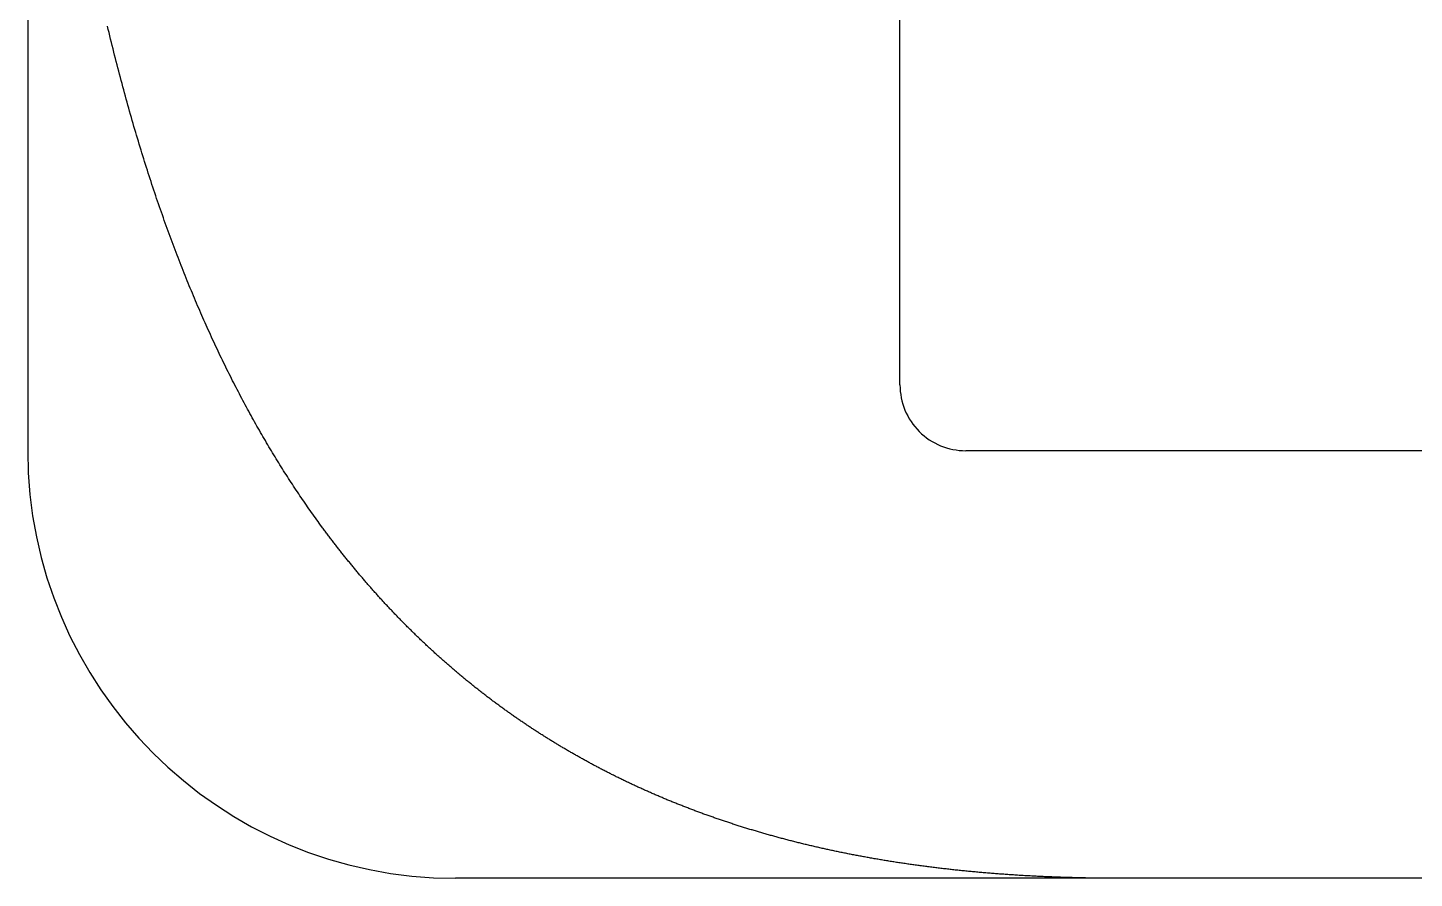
# Model space of a CAD drawing. Extents: x -14 to 315, y -179 to 16.
# Drawn here: x -14.25 to 6.81, y -92 to -79.07 of the extents above; entities that cross this region are included whole.
import ezdxf

# ---------------------------------------------------------------- set-up
doc = ezdxf.new("R2010")
doc.units = 0
doc.layers.add('BLACK', color=7, linetype='CONTINUOUS')

msp = doc.modelspace()

# ---------------------------------------------------------------- linework, layer by layer
at = {"layer": 'BLACK', "linetype": 'CONTINUOUS'}
for p, q in [((-14.25, 4), (-14.25, -85.5)), ((-1, -84.5), (-1, -67.5)), ((-13.025895, -79.094279), (-13.037709, -79.044431)), ((-13.014034, -79.143982), (-13.025895, -79.094279)), ((-13.002125, -79.193541), (-13.014034, -79.143982)), ((-12.990168, -79.242955), (-13.002125, -79.193541)), ((-12.978165, -79.292225), (-12.990168, -79.242955)), ((-12.966114, -79.341351), (-12.978165, -79.292225)), ((-12.954016, -79.390335), (-12.966114, -79.341351)), ((-12.941871, -79.439175), (-12.954016, -79.390335)), ((-12.929679, -79.487873), (-12.941871, -79.439175)), ((-12.917441, -79.536429), (-12.929679, -79.487873)), ((-12.905156, -79.584843), (-12.917441, -79.536429)), ((-12.892824, -79.633116), (-12.905156, -79.584843)), ((-12.880446, -79.681248), (-12.892824, -79.633116)), ((-12.868022, -79.729239), (-12.880446, -79.681248)), ((-12.855551, -79.77709), (-12.868022, -79.729239)), ((-12.843034, -79.824801), (-12.855551, -79.77709)), ((-12.830472, -79.872373), (-12.843034, -79.824801)), ((-12.817863, -79.919806), (-12.830472, -79.872373)), ((-12.805209, -79.9671), (-12.817863, -79.919806)), ((-12.792509, -80.014255), (-12.805209, -79.9671)), ((-12.779764, -80.061273), (-12.792509, -80.014255)), ((-12.766973, -80.108153), (-12.779764, -80.061273)), ((-12.754137, -80.154896), (-12.766973, -80.108153)), ((-12.741255, -80.201501), (-12.754137, -80.154896)), ((-12.728329, -80.247971), (-12.741255, -80.201501)), ((-12.715357, -80.294304), (-12.728329, -80.247971)), ((-12.702341, -80.340501), (-12.715357, -80.294304)), ((-12.68928, -80.386563), (-12.702341, -80.340501)), ((-12.676174, -80.43249), (-12.68928, -80.386563)), ((-12.663023, -80.478282), (-12.676174, -80.43249)), ((-12.649828, -80.52394), (-12.663023, -80.478282)), ((-12.636589, -80.569464), (-12.649828, -80.52394)), ((-12.623305, -80.614854), (-12.636589, -80.569464)), ((-12.609977, -80.660111), (-12.623305, -80.614854)), ((-12.596605, -80.705235), (-12.609977, -80.660111)), ((-12.583189, -80.750227), (-12.596605, -80.705235)), ((-12.569729, -80.795086), (-12.583189, -80.750227)), ((-12.556225, -80.839813), (-12.569729, -80.795086)), ((-12.542678, -80.884409), (-12.556225, -80.839813)), ((-12.529087, -80.928874), (-12.542678, -80.884409)), ((-12.515452, -80.973208), (-12.529087, -80.928874)), ((-12.501774, -81.017412), (-12.515452, -80.973208)), ((-12.488052, -81.061485), (-12.501774, -81.017412)), ((-12.474288, -81.105429), (-12.488052, -81.061485)), ((-12.46048, -81.149243), (-12.474288, -81.105429)), ((-12.446629, -81.192928), (-12.46048, -81.149243)), ((-12.432735, -81.236485), (-12.446629, -81.192928)), ((-12.418798, -81.279913), (-12.432735, -81.236485)), ((-12.404819, -81.323213), (-12.418798, -81.279913)), ((-12.390797, -81.366386), (-12.404819, -81.323213)), ((-12.376732, -81.409431), (-12.390797, -81.366386)), ((-12.362624, -81.452349), (-12.376732, -81.409431)), ((-12.348474, -81.495141), (-12.362624, -81.452349)), ((-12.334282, -81.537806), (-12.348474, -81.495141)), ((-12.320048, -81.580345), (-12.334282, -81.537806)), ((-12.305771, -81.622759), (-12.320048, -81.580345)), ((-12.291452, -81.665047), (-12.305771, -81.622759)), ((-12.277092, -81.70721), (-12.291452, -81.665047)), ((-12.262689, -81.749249), (-12.277092, -81.70721)), ((-12.248245, -81.791164), (-12.262689, -81.749249)), ((-12.233758, -81.832954), (-12.248245, -81.791164)), ((-12.21923, -81.874621), (-12.233758, -81.832954)), ((-12.204661, -81.916165), (-12.21923, -81.874621)), ((-12.19005, -81.957586), (-12.204661, -81.916165)), ((-12.175397, -81.998884), (-12.19005, -81.957586)), ((-12.160703, -82.04006), (-12.175397, -81.998884)), ((-12.145968, -82.081114), (-12.160703, -82.04006)), ((-12.131192, -82.122046), (-12.145968, -82.081114)), ((-12.116374, -82.162857), (-12.131192, -82.122046)), ((-12.101516, -82.203547), (-12.116374, -82.162857)), ((-12.086616, -82.244116), (-12.101516, -82.203547)), ((-12.071676, -82.284566), (-12.086616, -82.244116)), ((-12.056695, -82.324895), (-12.071676, -82.284566)), ((-12.041673, -82.365104), (-12.056695, -82.324895)), ((-12.02661, -82.405194), (-12.041673, -82.365104)), ((-12.011507, -82.445165), (-12.02661, -82.405194)), ((-11.996363, -82.485018), (-12.011507, -82.445165)), ((-11.981179, -82.524752), (-11.996363, -82.485018)), ((-11.965954, -82.564368), (-11.981179, -82.524752)), ((-11.950689, -82.603866), (-11.965954, -82.564368)), ((-11.935384, -82.643247), (-11.950689, -82.603866)), ((-11.920038, -82.682511), (-11.935384, -82.643247)), ((-11.904653, -82.721658), (-11.920038, -82.682511)), ((-11.889227, -82.760688), (-11.904653, -82.721658)), ((-11.873762, -82.799602), (-11.889227, -82.760688)), ((-11.858256, -82.838401), (-11.873762, -82.799602)), ((-11.842711, -82.877084), (-11.858256, -82.838401)), ((-11.827126, -82.915652), (-11.842711, -82.877084)), ((-11.811501, -82.954104), (-11.827126, -82.915652)), ((-11.795836, -82.992443), (-11.811501, -82.954104)), ((-11.780132, -83.030667), (-11.795836, -82.992443)), ((-11.764389, -83.068777), (-11.780132, -83.030667)), ((-11.748606, -83.106773), (-11.764389, -83.068777)), ((-11.732783, -83.144656), (-11.748606, -83.106773)), ((-11.716921, -83.182426), (-11.732783, -83.144656)), ((-11.70102, -83.220083), (-11.716921, -83.182426)), ((-11.68508, -83.257628), (-11.70102, -83.220083)), ((-11.6691, -83.295061), (-11.68508, -83.257628)), ((-11.653082, -83.332382), (-11.6691, -83.295061)), ((-11.637024, -83.369591), (-11.653082, -83.332382)), ((-11.620927, -83.406689), (-11.637024, -83.369591)), ((-11.604792, -83.443677), (-11.620927, -83.406689)), ((-11.588617, -83.480553), (-11.604792, -83.443677)), ((-11.572404, -83.517319), (-11.588617, -83.480553)), ((-11.556151, -83.553976), (-11.572404, -83.517319)), ((-11.53986, -83.590522), (-11.556151, -83.553976)), ((-11.523531, -83.626959), (-11.53986, -83.590522)), ((-11.507163, -83.663287), (-11.523531, -83.626959)), ((-11.490756, -83.699507), (-11.507163, -83.663287)), ((-11.47431, -83.735617), (-11.490756, -83.699507)), ((-11.457827, -83.77162), (-11.47431, -83.735617)), ((-11.441304, -83.807514), (-11.457827, -83.77162)), ((-11.424744, -83.843301), (-11.441304, -83.807514)), ((-11.408145, -83.87898), (-11.424744, -83.843301)), ((-11.391507, -83.914552), (-11.408145, -83.87898)), ((-11.374832, -83.950018), (-11.391507, -83.914552)), ((-11.358118, -83.985377), (-11.374832, -83.950018)), ((-11.341366, -84.02063), (-11.358118, -83.985377)), ((-11.324576, -84.055777), (-11.341366, -84.02063)), ((-11.307748, -84.090818), (-11.324576, -84.055777)), ((-11.290882, -84.125754), (-11.307748, -84.090818)), ((-11.273978, -84.160585), (-11.290882, -84.125754)), ((-11.257036, -84.195311), (-11.273978, -84.160585)), ((-11.240056, -84.229933), (-11.257036, -84.195311)), ((-11.223038, -84.26445), (-11.240056, -84.229933)), ((-11.205982, -84.298863), (-11.223038, -84.26445)), ((-11.188889, -84.333173), (-11.205982, -84.298863)), ((-11.171758, -84.36738), (-11.188889, -84.333173)), ((-11.154589, -84.401483), (-11.171758, -84.36738)), ((-11.137382, -84.435484), (-11.154589, -84.401483)), ((-11.120138, -84.469381), (-11.137382, -84.435484)), ((-11.102856, -84.503177), (-11.120138, -84.469381)), ((-11.085537, -84.536871), (-11.102856, -84.503177)), ((-11.06818, -84.570463), (-11.085537, -84.536871)), ((-11.050785, -84.603953), (-11.06818, -84.570463)), ((-11.033353, -84.637343), (-11.050785, -84.603953)), ((-11.015884, -84.670631), (-11.033353, -84.637343)), ((-10.998377, -84.703819), (-11.015884, -84.670631)), ((-10.980833, -84.736907), (-10.998377, -84.703819)), ((-10.963251, -84.769894), (-10.980833, -84.736907)), ((-10.945632, -84.802782), (-10.963251, -84.769894)), ((-10.927976, -84.83557), (-10.945632, -84.802782)), ((-10.910282, -84.868259), (-10.927976, -84.83557)), ((-10.892551, -84.900849), (-10.910282, -84.868259)), ((-10.874783, -84.93334), (-10.892551, -84.900849)), ((-10.856978, -84.965732), (-10.874783, -84.93334)), ((-10.839136, -84.998027), (-10.856978, -84.965732)), ((-10.821256, -85.030223), (-10.839136, -84.998027)), ((-10.803339, -85.062322), (-10.821256, -85.030223)), ((-10.785385, -85.094323), (-10.803339, -85.062322)), ((-10.767394, -85.126227), (-10.785385, -85.094323)), ((-10.749366, -85.158035), (-10.767394, -85.126227)), ((-10.731301, -85.189745), (-10.749366, -85.158035)), ((-10.713199, -85.22136), (-10.731301, -85.189745)), ((-10.69506, -85.252878), (-10.713199, -85.22136)), ((-10.676883, -85.2843), (-10.69506, -85.252878)), ((-10.65867, -85.315626), (-10.676883, -85.2843)), ((-10.64042, -85.346858), (-10.65867, -85.315626)), ((-10.622133, -85.377994), (-10.64042, -85.346858)), ((-10.603808, -85.409035), (-10.622133, -85.377994)), ((-10.585447, -85.439982), (-10.603808, -85.409035)), ((-10.567049, -85.470834), (-10.585447, -85.439982)), ((-10.548614, -85.501592), (-10.567049, -85.470834)), ((-10.530142, -85.532256), (-10.548614, -85.501592)), ((67.735627, -85.5), (0, -85.5)), ((-10.511634, -85.562827), (-10.530142, -85.532256)), ((-10.493088, -85.593304), (-10.511634, -85.562827)), ((-10.474505, -85.623689), (-10.493088, -85.593304)), ((-10.455886, -85.65398), (-10.474505, -85.623689)), ((-10.43723, -85.684179), (-10.455886, -85.65398)), ((-10.418537, -85.714285), (-10.43723, -85.684179)), ((-10.399807, -85.744299), (-10.418537, -85.714285)), ((-10.38104, -85.774222), (-10.399807, -85.744299)), ((-10.362236, -85.804053), (-10.38104, -85.774222)), ((-10.343395, -85.833792), (-10.362236, -85.804053)), ((-10.324518, -85.86344), (-10.343395, -85.833792)), ((-10.305604, -85.892997), (-10.324518, -85.86344)), ((-10.286653, -85.922464), (-10.305604, -85.892997)), ((-10.267665, -85.95184), (-10.286653, -85.922464)), ((-10.24864, -85.981126), (-10.267665, -85.95184)), ((-10.229578, -86.010322), (-10.24864, -85.981126)), ((-10.21048, -86.039428), (-10.229578, -86.010322)), ((-10.191344, -86.068444), (-10.21048, -86.039428)), ((-10.172172, -86.097372), (-10.191344, -86.068444)), ((-10.152963, -86.12621), (-10.172172, -86.097372)), ((-10.133717, -86.15496), (-10.152963, -86.12621)), ((-10.114434, -86.18362), (-10.133717, -86.15496)), ((-10.095114, -86.212193), (-10.114434, -86.18362)), ((-10.075758, -86.240678), (-10.095114, -86.212193)), ((-10.056364, -86.269074), (-10.075758, -86.240678)), ((-10.036934, -86.297383), (-10.056364, -86.269074)), ((-10.017467, -86.325604), (-10.036934, -86.297383)), ((-9.997962, -86.353739), (-10.017467, -86.325604)), ((-9.978421, -86.381786), (-9.997962, -86.353739)), ((-9.958843, -86.409746), (-9.978421, -86.381786)), ((-9.939228, -86.43762), (-9.958843, -86.409746)), ((-9.919575, -86.465408), (-9.939228, -86.43762)), ((-9.899886, -86.49311), (-9.919575, -86.465408)), ((-9.88016, -86.520725), (-9.899886, -86.49311)), ((-9.860397, -86.548255), (-9.88016, -86.520725)), ((-9.840597, -86.5757), (-9.860397, -86.548255)), ((-9.820759, -86.603059), (-9.840597, -86.5757)), ((-9.800885, -86.630333), (-9.820759, -86.603059)), ((-9.780973, -86.657523), (-9.800885, -86.630333)), ((-9.771004, -86.671085), (-9.780973, -86.657523)), ((-9.761024, -86.684628), (-9.771004, -86.671085)), ((-9.751037, -86.698148), (-9.761024, -86.684628)), ((-9.741039, -86.711648), (-9.751037, -86.698148)), ((-9.731032, -86.725127), (-9.741039, -86.711648)), ((-9.721016, -86.738585), (-9.731032, -86.725127)), ((-9.71099, -86.752021), (-9.721016, -86.738585)), ((-9.700955, -86.765437), (-9.71099, -86.752021)), ((-9.690912, -86.778832), (-9.700955, -86.765437)), ((-9.680858, -86.792206), (-9.690912, -86.778832)), ((-9.670795, -86.805559), (-9.680858, -86.792206)), ((-9.660723, -86.818891), (-9.670795, -86.805559)), ((-9.650642, -86.832202), (-9.660723, -86.818891)), ((-9.640551, -86.845493), (-9.650642, -86.832202)), ((-9.630451, -86.858763), (-9.640551, -86.845493)), ((-9.620342, -86.872012), (-9.630451, -86.858763)), ((-9.610223, -86.88524), (-9.620342, -86.872012)), ((-9.600095, -86.898448), (-9.610223, -86.88524)), ((-9.589958, -86.911635), (-9.600095, -86.898448)), ((-9.579811, -86.924801), (-9.589958, -86.911635)), ((-9.569655, -86.937947), (-9.579811, -86.924801)), ((-9.559489, -86.951072), (-9.569655, -86.937947)), ((-9.549315, -86.964176), (-9.559489, -86.951072)), ((-9.539131, -86.977261), (-9.549315, -86.964176)), ((-9.528937, -86.990324), (-9.539131, -86.977261)), ((-9.518734, -87.003367), (-9.528937, -86.990324)), ((-9.508522, -87.016389), (-9.518734, -87.003367)), ((-9.498301, -87.029392), (-9.508522, -87.016389)), ((-9.48807, -87.042373), (-9.498301, -87.029392)), ((-9.477829, -87.055335), (-9.48807, -87.042373)), ((-9.46758, -87.068275), (-9.477829, -87.055335)), ((-9.45732, -87.081196), (-9.46758, -87.068275)), ((-9.447052, -87.094096), (-9.45732, -87.081196)), ((-9.436774, -87.106976), (-9.447052, -87.094096)), ((-9.426487, -87.119836), (-9.436774, -87.106976)), ((-9.41619, -87.132676), (-9.426487, -87.119836)), ((-9.405884, -87.145495), (-9.41619, -87.132676)), ((-9.395568, -87.158294), (-9.405884, -87.145495)), ((-9.385243, -87.171073), (-9.395568, -87.158294)), ((-9.374909, -87.183832), (-9.385243, -87.171073)), ((-9.364565, -87.19657), (-9.374909, -87.183832)), ((-9.354211, -87.209289), (-9.364565, -87.19657)), ((-9.343849, -87.221987), (-9.354211, -87.209289)), ((-9.333476, -87.234666), (-9.343849, -87.221987)), ((-9.323095, -87.247324), (-9.333476, -87.234666)), ((-9.312704, -87.259962), (-9.323095, -87.247324)), ((-9.302303, -87.272581), (-9.312704, -87.259962)), ((-9.291893, -87.285179), (-9.302303, -87.272581)), ((-9.281474, -87.297758), (-9.291893, -87.285179)), ((-9.271044, -87.310317), (-9.281474, -87.297758)), ((-9.260606, -87.322855), (-9.271044, -87.310317)), ((-9.250158, -87.335374), (-9.260606, -87.322855)), ((-9.239701, -87.347873), (-9.250158, -87.335374)), ((-9.229234, -87.360353), (-9.239701, -87.347873)), ((-9.218757, -87.372812), (-9.229234, -87.360353)), ((-9.208271, -87.385252), (-9.218757, -87.372812)), ((-9.197776, -87.397672), (-9.208271, -87.385252)), ((-9.187271, -87.410073), (-9.197776, -87.397672)), ((-9.176756, -87.422453), (-9.187271, -87.410073)), ((-9.166232, -87.434814), (-9.176756, -87.422453)), ((-9.155698, -87.447155), (-9.166232, -87.434814)), ((-9.145155, -87.459477), (-9.155698, -87.447155)), ((-9.134603, -87.471779), (-9.145155, -87.459477)), ((-9.12404, -87.484062), (-9.134603, -87.471779)), ((-9.113468, -87.496325), (-9.12404, -87.484062)), ((-9.102887, -87.508569), (-9.113468, -87.496325)), ((-9.092296, -87.520793), (-9.102887, -87.508569)), ((-9.081695, -87.532997), (-9.092296, -87.520793)), ((-9.071085, -87.545182), (-9.081695, -87.532997)), ((-9.060466, -87.557348), (-9.071085, -87.545182)), ((-9.049836, -87.569494), (-9.060466, -87.557348)), ((-9.039197, -87.581621), (-9.049836, -87.569494)), ((-9.028549, -87.593729), (-9.039197, -87.581621)), ((-9.01789, -87.605817), (-9.028549, -87.593729)), ((-9.007223, -87.617886), (-9.01789, -87.605817)), ((-8.996545, -87.629935), (-9.007223, -87.617886)), ((-8.985858, -87.641966), (-8.996545, -87.629935)), ((-8.975161, -87.653977), (-8.985858, -87.641966)), ((-8.964455, -87.665968), (-8.975161, -87.653977)), ((-8.953739, -87.677941), (-8.964455, -87.665968)), ((-8.943013, -87.689895), (-8.953739, -87.677941)), ((-8.932278, -87.701829), (-8.943013, -87.689895)), ((-8.921533, -87.713744), (-8.932278, -87.701829)), ((-8.910778, -87.72564), (-8.921533, -87.713744)), ((-8.900014, -87.737517), (-8.910778, -87.72564)), ((-8.889239, -87.749375), (-8.900014, -87.737517)), ((-8.878455, -87.761214), (-8.889239, -87.749375)), ((-8.867662, -87.773034), (-8.878455, -87.761214)), ((-8.856859, -87.784834), (-8.867662, -87.773034)), ((-8.846046, -87.796616), (-8.856859, -87.784834)), ((-8.835223, -87.808379), (-8.846046, -87.796616)), ((-8.82439, -87.820123), (-8.835223, -87.808379)), ((-8.813548, -87.831848), (-8.82439, -87.820123)), ((-8.802696, -87.843554), (-8.813548, -87.831848)), ((-8.791834, -87.855241), (-8.802696, -87.843554)), ((-8.780963, -87.86691), (-8.791834, -87.855241)), ((-8.770081, -87.878559), (-8.780963, -87.86691)), ((-8.75919, -87.89019), (-8.770081, -87.878559)), ((-8.748289, -87.901802), (-8.75919, -87.89019)), ((-8.737378, -87.913395), (-8.748289, -87.901802)), ((-8.726458, -87.92497), (-8.737378, -87.913395)), ((-8.715527, -87.936525), (-8.726458, -87.92497)), ((-8.704587, -87.948062), (-8.715527, -87.936525)), ((-8.693637, -87.95958), (-8.704587, -87.948062)), ((-8.682677, -87.97108), (-8.693637, -87.95958)), ((-8.671707, -87.982561), (-8.682677, -87.97108)), ((-8.660728, -87.994024), (-8.671707, -87.982561)), ((-8.649738, -88.005467), (-8.660728, -87.994024)), ((-8.638739, -88.016893), (-8.649738, -88.005467)), ((-8.62773, -88.028299), (-8.638739, -88.016893)), ((-8.61671, -88.039687), (-8.62773, -88.028299)), ((-8.605681, -88.051057), (-8.61671, -88.039687)), ((-8.594642, -88.062408), (-8.605681, -88.051057)), ((-8.583594, -88.07374), (-8.594642, -88.062408)), ((-8.572534, -88.085055), (-8.583594, -88.07374)), ((-8.561466, -88.09635), (-8.572534, -88.085055)), ((-8.550387, -88.107628), (-8.561466, -88.09635)), ((-8.539298, -88.118886), (-8.550387, -88.107628)), ((-8.5282, -88.130127), (-8.539298, -88.118886)), ((-8.517091, -88.141349), (-8.5282, -88.130127)), ((-8.505972, -88.152553), (-8.517091, -88.141349)), ((-8.494844, -88.163738), (-8.505972, -88.152553)), ((-8.483705, -88.174906), (-8.494844, -88.163738)), ((-8.472557, -88.186054), (-8.483705, -88.174906)), ((-8.461398, -88.197185), (-8.472557, -88.186054)), ((-8.450229, -88.208297), (-8.461398, -88.197185)), ((-8.43905, -88.219392), (-8.450229, -88.208297)), ((-8.427862, -88.230468), (-8.43905, -88.219392)), ((-8.416663, -88.241526), (-8.427862, -88.230468)), ((-8.405454, -88.252565), (-8.416663, -88.241526)), ((-8.394235, -88.263587), (-8.405454, -88.252565)), ((-8.383006, -88.27459), (-8.394235, -88.263587)), ((-8.371766, -88.285576), (-8.383006, -88.27459)), ((-8.360517, -88.296542), (-8.371766, -88.285576)), ((-8.349258, -88.307492), (-8.360517, -88.296542)), ((-8.337988, -88.318423), (-8.349258, -88.307492)), ((-8.326709, -88.329336), (-8.337988, -88.318423)), ((-8.315419, -88.340231), (-8.326709, -88.329336)), ((-8.304119, -88.351108), (-8.315419, -88.340231)), ((-8.292809, -88.361967), (-8.304119, -88.351108)), ((-8.281488, -88.372808), (-8.292809, -88.361967)), ((-8.270158, -88.383631), (-8.281488, -88.372808)), ((-8.258817, -88.394437), (-8.270158, -88.383631)), ((-8.247466, -88.405224), (-8.258817, -88.394437)), ((-8.236105, -88.415994), (-8.247466, -88.405224)), ((-8.224734, -88.426745), (-8.236105, -88.415994)), ((-8.213352, -88.437479), (-8.224734, -88.426745)), ((-8.201961, -88.448195), (-8.213352, -88.437479)), ((-8.190558, -88.458893), (-8.201961, -88.448195)), ((-8.179146, -88.469573), (-8.190558, -88.458893)), ((-8.167723, -88.480236), (-8.179146, -88.469573)), ((-8.15629, -88.490881), (-8.167723, -88.480236)), ((-8.144847, -88.501508), (-8.15629, -88.490881)), ((-8.133394, -88.512117), (-8.144847, -88.501508)), ((-8.121929, -88.522709), (-8.133394, -88.512117)), ((-8.110455, -88.533283), (-8.121929, -88.522709)), ((-8.09897, -88.54384), (-8.110455, -88.533283)), ((-8.087476, -88.554378), (-8.09897, -88.54384)), ((-8.07597, -88.5649), (-8.087476, -88.554378)), ((-8.064455, -88.575403), (-8.07597, -88.5649)), ((-8.052928, -88.585889), (-8.064455, -88.575403)), ((-8.041392, -88.596357), (-8.052928, -88.585889)), ((-8.029845, -88.606808), (-8.041392, -88.596357)), ((-8.018288, -88.617241), (-8.029845, -88.606808)), ((-8.00672, -88.627657), (-8.018288, -88.617241)), ((-7.995142, -88.638055), (-8.00672, -88.627657)), ((-7.983553, -88.648436), (-7.995142, -88.638055)), ((-7.971954, -88.658799), (-7.983553, -88.648436)), ((-7.960344, -88.669145), (-7.971954, -88.658799)), ((-7.948725, -88.679473), (-7.960344, -88.669145)), ((-7.937093, -88.689784), (-7.948725, -88.679473)), ((-7.925453, -88.700077), (-7.937093, -88.689784)), ((-7.913801, -88.710354), (-7.925453, -88.700077)), ((-7.902139, -88.720612), (-7.913801, -88.710354)), ((-7.890466, -88.730854), (-7.902139, -88.720612)), ((-7.878783, -88.741077), (-7.890466, -88.730854)), ((-7.867088, -88.751285), (-7.878783, -88.741077)), ((-7.855384, -88.761474), (-7.867088, -88.751285)), ((-7.843669, -88.771646), (-7.855384, -88.761474)), ((-7.831944, -88.781801), (-7.843669, -88.771646)), ((-7.820207, -88.791939), (-7.831944, -88.781801)), ((-7.80846, -88.802059), (-7.820207, -88.791939)), ((-7.796702, -88.812162), (-7.80846, -88.802059)), ((-7.784934, -88.822248), (-7.796702, -88.812162)), ((-7.773155, -88.832317), (-7.784934, -88.822248)), ((-7.761366, -88.842368), (-7.773155, -88.832317)), ((-7.749565, -88.852403), (-7.761366, -88.842368)), ((-7.737754, -88.86242), (-7.749565, -88.852403)), ((-7.725932, -88.872421), (-7.737754, -88.86242)), ((-7.7141, -88.882403), (-7.725932, -88.872421)), ((-7.702256, -88.89237), (-7.7141, -88.882403)), ((-7.690402, -88.902318), (-7.702256, -88.89237)), ((-7.678537, -88.91225), (-7.690402, -88.902318)), ((-7.666662, -88.922164), (-7.678537, -88.91225)), ((-7.654774, -88.932063), (-7.666662, -88.922164)), ((-7.642878, -88.941943), (-7.654774, -88.932063)), ((-7.630969, -88.951807), (-7.642878, -88.941943)), ((-7.619051, -88.961653), (-7.630969, -88.951807)), ((-7.60712, -88.971483), (-7.619051, -88.961653)), ((-7.59518, -88.981296), (-7.60712, -88.971483)), ((-7.583228, -88.991092), (-7.59518, -88.981296)), ((-7.571266, -89.00087), (-7.583228, -88.991092)), ((-7.559292, -89.010633), (-7.571266, -89.00087)), ((-7.547308, -89.020377), (-7.559292, -89.010633)), ((-7.535312, -89.030106), (-7.547308, -89.020377)), ((-7.523307, -89.039817), (-7.535312, -89.030106)), ((-7.511289, -89.049512), (-7.523307, -89.039817)), ((-7.499261, -89.059189), (-7.511289, -89.049512)), ((-7.487221, -89.06885), (-7.499261, -89.059189)), ((-7.475172, -89.078494), (-7.487221, -89.06885)), ((-7.46311, -89.088121), (-7.475172, -89.078494)), ((-7.451038, -89.097731), (-7.46311, -89.088121)), ((-7.438954, -89.107326), (-7.451038, -89.097731)), ((-7.426861, -89.116902), (-7.438954, -89.107326)), ((-7.414754, -89.126463), (-7.426861, -89.116902)), ((-7.402639, -89.136005), (-7.414754, -89.126463)), ((-7.39051, -89.145533), (-7.402639, -89.136005)), ((-7.378372, -89.155042), (-7.39051, -89.145533)), ((-7.366221, -89.164536), (-7.378372, -89.155042)), ((-7.354061, -89.174012), (-7.366221, -89.164536)), ((-7.341888, -89.183473), (-7.354061, -89.174012)), ((-7.329705, -89.192915), (-7.341888, -89.183473)), ((-7.31751, -89.202343), (-7.329705, -89.192915)), ((-7.305305, -89.211752), (-7.31751, -89.202343)), ((-7.293087, -89.221146), (-7.305305, -89.211752)), ((-7.280859, -89.230522), (-7.293087, -89.221146)), ((-7.268619, -89.239883), (-7.280859, -89.230522)), ((-7.256369, -89.249226), (-7.268619, -89.239883)), ((-7.244106, -89.258554), (-7.256369, -89.249226)), ((-7.231833, -89.267864), (-7.244106, -89.258554)), ((-7.219548, -89.277159), (-7.231833, -89.267864)), ((-7.207252, -89.286436), (-7.219548, -89.277159)), ((-7.194944, -89.295698), (-7.207252, -89.286436)), ((-7.182626, -89.304942), (-7.194944, -89.295698)), ((-7.170295, -89.314171), (-7.182626, -89.304942)), ((-7.157954, -89.323382), (-7.170295, -89.314171)), ((-7.1456, -89.332578), (-7.157954, -89.323382)), ((-7.133237, -89.341756), (-7.1456, -89.332578)), ((-7.12086, -89.350919), (-7.133237, -89.341756)), ((-7.108474, -89.360064), (-7.12086, -89.350919)), ((-7.096074, -89.369194), (-7.108474, -89.360064)), ((-7.083664, -89.378307), (-7.096074, -89.369194)), ((-7.071242, -89.387404), (-7.083664, -89.378307)), ((-7.058809, -89.396484), (-7.071242, -89.387404)), ((-7.046363, -89.405549), (-7.058809, -89.396484)), ((-7.033908, -89.414596), (-7.046363, -89.405549)), ((-7.021439, -89.423628), (-7.033908, -89.414596)), ((-7.00896, -89.432643), (-7.021439, -89.423628)), ((-6.996468, -89.441642), (-7.00896, -89.432643)), ((-6.983966, -89.450624), (-6.996468, -89.441642)), ((-6.971451, -89.459591), (-6.983966, -89.450624)), ((-6.958926, -89.46854), (-6.971451, -89.459591)), ((-6.946387, -89.477475), (-6.958926, -89.46854)), ((-6.933839, -89.486392), (-6.946387, -89.477475)), ((-6.921276, -89.495294), (-6.933839, -89.486392)), ((-6.908705, -89.504178), (-6.921276, -89.495294)), ((-6.896119, -89.513048), (-6.908705, -89.504178)), ((-6.883524, -89.5219), (-6.896119, -89.513048)), ((-6.870914, -89.530737), (-6.883524, -89.5219)), ((-6.858296, -89.539557), (-6.870914, -89.530737)), ((-6.845663, -89.548362), (-6.858296, -89.539557)), ((-6.833021, -89.557149), (-6.845663, -89.548362)), ((-6.820364, -89.565921), (-6.833021, -89.557149)), ((-6.807698, -89.574676), (-6.820364, -89.565921)), ((-6.795018, -89.583417), (-6.807698, -89.574676)), ((-6.782328, -89.592139), (-6.795018, -89.583417)), ((-6.769624, -89.600848), (-6.782328, -89.592139)), ((-6.75691, -89.609538), (-6.769624, -89.600848)), ((-6.744182, -89.618214), (-6.75691, -89.609538)), ((-6.731445, -89.626873), (-6.744182, -89.618214)), ((-6.718693, -89.635517), (-6.731445, -89.626873)), ((-6.705932, -89.644143), (-6.718693, -89.635517)), ((-6.693155, -89.652755), (-6.705932, -89.644143)), ((-6.68037, -89.661349), (-6.693155, -89.652755)), ((-6.66757, -89.669929), (-6.68037, -89.661349)), ((-6.654761, -89.678491), (-6.66757, -89.669929)), ((-6.641936, -89.687039), (-6.654761, -89.678491)), ((-6.629103, -89.695569), (-6.641936, -89.687039)), ((-6.616254, -89.704085), (-6.629103, -89.695569)), ((-6.603396, -89.712583), (-6.616254, -89.704085)), ((-6.590524, -89.721068), (-6.603396, -89.712583)), ((-6.577641, -89.729534), (-6.590524, -89.721068)), ((-6.564744, -89.737986), (-6.577641, -89.729534)), ((-6.551838, -89.74642), (-6.564744, -89.737986)), ((-6.538916, -89.754841), (-6.551838, -89.74642)), ((-6.525985, -89.763243), (-6.538916, -89.754841)), ((-6.513039, -89.771632), (-6.525985, -89.763243)), ((-6.500083, -89.780003), (-6.513039, -89.771632)), ((-6.487113, -89.78836), (-6.500083, -89.780003)), ((-6.474132, -89.796699), (-6.487113, -89.78836)), ((-6.461137, -89.805024), (-6.474132, -89.796699)), ((-6.448132, -89.813331), (-6.461137, -89.805024)), ((-6.435112, -89.821625), (-6.448132, -89.813331)), ((-6.422082, -89.829901), (-6.435112, -89.821625)), ((-6.409037, -89.838162), (-6.422082, -89.829901)), ((-6.395983, -89.846406), (-6.409037, -89.838162)), ((-6.382913, -89.854637), (-6.395983, -89.846406)), ((-6.369834, -89.862849), (-6.382913, -89.854637)), ((-6.356739, -89.871048), (-6.369834, -89.862849)), ((-6.343635, -89.879229), (-6.356739, -89.871048)), ((-6.330515, -89.887396), (-6.343635, -89.879229)), ((-6.317385, -89.895545), (-6.330515, -89.887396)), ((-6.30424, -89.903681), (-6.317385, -89.895545)), ((-6.291086, -89.911798), (-6.30424, -89.903681)), ((-6.277915, -89.919903), (-6.291086, -89.911798)), ((-6.264736, -89.927989), (-6.277915, -89.919903)), ((-6.25154, -89.936062), (-6.264736, -89.927989)), ((-6.238335, -89.944116), (-6.25154, -89.936062)), ((-6.225114, -89.952158), (-6.238335, -89.944116)), ((-6.211884, -89.960181), (-6.225114, -89.952158)), ((-6.198637, -89.968191), (-6.211884, -89.960181)), ((-6.185382, -89.976183), (-6.198637, -89.968191)), ((-6.17211, -89.984162), (-6.185382, -89.976183)), ((-6.158828, -89.992123), (-6.17211, -89.984162)), ((-6.145531, -90.00007), (-6.158828, -89.992123)), ((-6.132224, -90.007999), (-6.145531, -90.00007)), ((-6.1189, -90.015915), (-6.132224, -90.007999)), ((-6.105568, -90.023814), (-6.1189, -90.015915)), ((-6.092219, -90.031698), (-6.105568, -90.023814)), ((-6.07886, -90.039565), (-6.092219, -90.031698)), ((-6.065485, -90.047419), (-6.07886, -90.039565)), ((-6.052101, -90.055255), (-6.065485, -90.047419)), ((-6.0387, -90.063077), (-6.052101, -90.055255)), ((-6.02529, -90.070881), (-6.0387, -90.063077)), ((-6.011863, -90.078673), (-6.02529, -90.070881)), ((-5.998427, -90.086446), (-6.011863, -90.078673)), ((-5.984974, -90.094206), (-5.998427, -90.086446)), ((-5.971512, -90.101948), (-5.984974, -90.094206)), ((-5.958032, -90.109677), (-5.971512, -90.101948)), ((-5.944544, -90.117388), (-5.958032, -90.109677)), ((-5.931038, -90.125086), (-5.944544, -90.117388)), ((-5.917523, -90.132766), (-5.931038, -90.125086)), ((-5.903992, -90.140433), (-5.917523, -90.132766)), ((-5.89045, -90.148082), (-5.903992, -90.140433)), ((-5.876892, -90.155718), (-5.89045, -90.148082)), ((-5.863325, -90.163336), (-5.876892, -90.155718)), ((-5.84974, -90.17094), (-5.863325, -90.163336)), ((-5.836146, -90.178527), (-5.84974, -90.17094)), ((-5.822534, -90.186101), (-5.836146, -90.178527)), ((-5.808913, -90.193657), (-5.822534, -90.186101)), ((-5.795275, -90.2012), (-5.808913, -90.193657)), ((-5.781628, -90.208725), (-5.795275, -90.2012)), ((-5.767963, -90.216236), (-5.781628, -90.208725)), ((-5.754289, -90.223731), (-5.767963, -90.216236)), ((-5.740597, -90.231211), (-5.754289, -90.223731)), ((-5.726896, -90.238675), (-5.740597, -90.231211)), ((-5.713177, -90.246125), (-5.726896, -90.238675)), ((-5.699449, -90.253557), (-5.713177, -90.246125)), ((-5.685703, -90.260976), (-5.699449, -90.253557)), ((-5.671948, -90.268378), (-5.685703, -90.260976)), ((-5.658175, -90.275766), (-5.671948, -90.268378)), ((-5.644392, -90.283136), (-5.658175, -90.275766)), ((-5.630592, -90.290494), (-5.644392, -90.283136)), ((-5.616782, -90.297834), (-5.630592, -90.290494)), ((-5.602955, -90.30516), (-5.616782, -90.297834)), ((-5.589118, -90.312469), (-5.602955, -90.30516)), ((-5.575263, -90.319765), (-5.589118, -90.312469)), ((-5.561399, -90.327043), (-5.575263, -90.319765)), ((-5.547516, -90.334308), (-5.561399, -90.327043)), ((-5.533624, -90.341556), (-5.547516, -90.334308)), ((-5.519714, -90.34879), (-5.533624, -90.341556)), ((-5.505795, -90.356007), (-5.519714, -90.34879)), ((-5.491857, -90.36321), (-5.505795, -90.356007)), ((-5.47791, -90.370396), (-5.491857, -90.36321)), ((-5.463944, -90.377569), (-5.47791, -90.370396)), ((-5.449969, -90.384724), (-5.463944, -90.377569)), ((-5.435975, -90.391867), (-5.449969, -90.384724)), ((-5.421973, -90.398991), (-5.435975, -90.391867)), ((-5.407951, -90.406103), (-5.421973, -90.398991)), ((-5.39392, -90.413196), (-5.407951, -90.406103)), ((-5.379871, -90.420277), (-5.39392, -90.413196)), ((-5.365812, -90.42734), (-5.379871, -90.420277)), ((-5.351734, -90.434391), (-5.365812, -90.42734)), ((-5.337647, -90.441423), (-5.351734, -90.434391)), ((-5.323541, -90.448443), (-5.337647, -90.441423)), ((-5.309426, -90.455445), (-5.323541, -90.448443)), ((-5.295291, -90.462434), (-5.309426, -90.455445)), ((-5.281147, -90.469405), (-5.295291, -90.462434)), ((-5.266985, -90.476363), (-5.281147, -90.469405)), ((-5.252812, -90.483304), (-5.266985, -90.476363)), ((-5.238621, -90.490232), (-5.252812, -90.483304)), ((-5.22442, -90.497142), (-5.238621, -90.490232)), ((-5.2102, -90.504039), (-5.22442, -90.497142)), ((-5.195971, -90.510918), (-5.2102, -90.504039)), ((-5.181722, -90.517785), (-5.195971, -90.510918)), ((-5.167464, -90.524634), (-5.181722, -90.517785)), ((-5.153186, -90.53147), (-5.167464, -90.524634)), ((-5.138899, -90.538288), (-5.153186, -90.53147)), ((-5.124593, -90.545094), (-5.138899, -90.538288)), ((-5.110277, -90.551882), (-5.124593, -90.545094)), ((-5.095941, -90.558657), (-5.110277, -90.551882)), ((-5.081596, -90.565414), (-5.095941, -90.558657)), ((-5.067231, -90.572158), (-5.081596, -90.565414)), ((-5.052857, -90.578885), (-5.067231, -90.572158)), ((-5.038463, -90.585599), (-5.052857, -90.578885)), ((-5.024059, -90.592295), (-5.038463, -90.585599)), ((-5.009636, -90.598979), (-5.024059, -90.592295)), ((-4.995203, -90.605645), (-5.009636, -90.598979)), ((-4.98075, -90.612298), (-4.995203, -90.605645)), ((-4.966288, -90.618933), (-4.98075, -90.612298)), ((-4.951806, -90.625555), (-4.966288, -90.618933)), ((-4.937314, -90.63216), (-4.951806, -90.625555)), ((-4.922802, -90.638752), (-4.937314, -90.63216)), ((-4.90828, -90.645326), (-4.922802, -90.638752)), ((-4.893738, -90.651888), (-4.90828, -90.645326)), ((-4.879187, -90.658432), (-4.893738, -90.651888)), ((-4.864615, -90.664963), (-4.879187, -90.658432)), ((-4.850034, -90.671476), (-4.864615, -90.664963)), ((-4.835433, -90.677977), (-4.850034, -90.671476)), ((-4.820821, -90.68446), (-4.835433, -90.677977)), ((-4.80619, -90.69093), (-4.820821, -90.68446)), ((-4.791548, -90.697382), (-4.80619, -90.69093)), ((-4.776886, -90.703822), (-4.791548, -90.697382)), ((-4.762215, -90.710244), (-4.776886, -90.703822)), ((-4.747523, -90.716653), (-4.762215, -90.710244)), ((-4.732821, -90.723045), (-4.747523, -90.716653)), ((-4.718098, -90.729423), (-4.732821, -90.723045)), ((-4.703366, -90.735784), (-4.718098, -90.729423)), ((-4.688613, -90.742133), (-4.703366, -90.735784)), ((-4.67385, -90.748463), (-4.688613, -90.742133)), ((-4.659066, -90.754781), (-4.67385, -90.748463)), ((-4.644273, -90.761082), (-4.659066, -90.754781)), ((-4.629458, -90.767369), (-4.644273, -90.761082)), ((-4.614634, -90.773639), (-4.629458, -90.767369)), ((-4.599789, -90.779896), (-4.614634, -90.773639)), ((-4.584934, -90.786135), (-4.599789, -90.779896)), ((-4.570058, -90.792362), (-4.584934, -90.786135)), ((-4.555172, -90.798571), (-4.570058, -90.792362)), ((-4.540265, -90.804767), (-4.555172, -90.798571)), ((-4.525348, -90.810946), (-4.540265, -90.804767)), ((-4.510409, -90.817111), (-4.525348, -90.810946)), ((-4.495461, -90.823259), (-4.510409, -90.817111)), ((-4.480491, -90.829395), (-4.495461, -90.823259)), ((-4.465512, -90.835512), (-4.480491, -90.829395)), ((-4.450511, -90.841617), (-4.465512, -90.835512)), ((-4.4355, -90.847705), (-4.450511, -90.841617)), ((-4.420467, -90.853779), (-4.4355, -90.847705)), ((-4.405425, -90.859836), (-4.420467, -90.853779)), ((-4.39036, -90.86588), (-4.405425, -90.859836)), ((-4.375286, -90.871906), (-4.39036, -90.86588)), ((-4.36019, -90.87792), (-4.375286, -90.871906)), ((-4.345085, -90.883916), (-4.36019, -90.87792)), ((-4.329957, -90.889899), (-4.345085, -90.883916)), ((-4.314819, -90.895864), (-4.329957, -90.889899)), ((-4.299659, -90.901817), (-4.314819, -90.895864)), ((-4.28449, -90.907752), (-4.299659, -90.901817)), ((-4.269298, -90.913674), (-4.28449, -90.907752)), ((-4.254096, -90.919579), (-4.269298, -90.913674)), ((-4.238872, -90.925471), (-4.254096, -90.919579)), ((-4.223638, -90.931345), (-4.238872, -90.925471)), ((-4.208382, -90.937206), (-4.223638, -90.931345)), ((-4.193116, -90.94305), (-4.208382, -90.937206)), ((-4.177827, -90.948881), (-4.193116, -90.94305)), ((-4.162528, -90.954694), (-4.177827, -90.948881)), ((-4.147207, -90.960494), (-4.162528, -90.954694)), ((-4.131876, -90.966277), (-4.147207, -90.960494)), ((-4.116521, -90.972047), (-4.131876, -90.966277)), ((-4.101158, -90.977799), (-4.116521, -90.972047)), ((-4.085771, -90.983539), (-4.101158, -90.977799)), ((-4.070374, -90.989261), (-4.085771, -90.983539)), ((-4.054954, -90.99497), (-4.070374, -90.989261)), ((-4.039525, -91.000661), (-4.054954, -90.99497)), ((-4.024072, -91.006339), (-4.039525, -91.000661)), ((-4.008609, -91.012), (-4.024072, -91.006339)), ((-3.993123, -91.017648), (-4.008609, -91.012)), ((-3.977627, -91.023278), (-3.993123, -91.017648)), ((-3.962108, -91.028896), (-3.977627, -91.023278)), ((-3.946579, -91.034496), (-3.962108, -91.028896)), ((-3.931026, -91.040083), (-3.946579, -91.034496)), ((-3.915464, -91.045652), (-3.931026, -91.040083)), ((-3.899878, -91.051208), (-3.915464, -91.045652)), ((-3.884282, -91.056747), (-3.899878, -91.051208)), ((-3.868662, -91.062273), (-3.884282, -91.056747)), ((-3.853032, -91.067781), (-3.868662, -91.062273)), ((-3.837379, -91.073276), (-3.853032, -91.067781)), ((-3.821715, -91.078754), (-3.837379, -91.073276)), ((-3.806028, -91.084219), (-3.821715, -91.078754)), ((-3.79033, -91.089665), (-3.806028, -91.084219)), ((-3.774609, -91.0951), (-3.79033, -91.089665)), ((-3.758877, -91.100516), (-3.774609, -91.0951)), ((-3.743122, -91.10592), (-3.758877, -91.100516)), ((-3.727356, -91.111305), (-3.743122, -91.10592)), ((-3.711566, -91.116678), (-3.727356, -91.111305)), ((-3.695766, -91.122033), (-3.711566, -91.116678)), ((-3.679942, -91.127376), (-3.695766, -91.122033)), ((-3.664108, -91.1327), (-3.679942, -91.127376)), ((-3.648249, -91.138012), (-3.664108, -91.1327)), ((-3.63238, -91.143306), (-3.648249, -91.138012)), ((-3.616487, -91.148587), (-3.63238, -91.143306)), ((-3.600583, -91.15385), (-3.616487, -91.148587)), ((-3.584655, -91.159101), (-3.600583, -91.15385)), ((-3.568717, -91.164333), (-3.584655, -91.159101)), ((-3.552753, -91.169553), (-3.568717, -91.164333)), ((-3.53678, -91.174755), (-3.552753, -91.169553)), ((-3.520782, -91.179944), (-3.53678, -91.174755)), ((-3.504774, -91.185115), (-3.520782, -91.179944)), ((-3.48874, -91.190273), (-3.504774, -91.185115)), ((-3.472697, -91.195414), (-3.48874, -91.190273)), ((-3.456628, -91.200541), (-3.472697, -91.195414)), ((-3.440549, -91.205651), (-3.456628, -91.200541)), ((-3.424445, -91.210747), (-3.440549, -91.205651)), ((-3.408331, -91.215826), (-3.424445, -91.210747)), ((-3.392191, -91.220892), (-3.408331, -91.215826)), ((-3.376041, -91.225941), (-3.392191, -91.220892)), ((-3.359866, -91.230976), (-3.376041, -91.225941)), ((-3.34368, -91.235993), (-3.359866, -91.230976)), ((-3.327469, -91.240997), (-3.34368, -91.235993)), ((-3.311247, -91.245984), (-3.327469, -91.240997)), ((-3.295, -91.250957), (-3.311247, -91.245984)), ((-3.278742, -91.255913), (-3.295, -91.250957)), ((-3.262459, -91.260856), (-3.278742, -91.255913)), ((-3.246165, -91.265781), (-3.262459, -91.260856)), ((-3.229846, -91.270692), (-3.246165, -91.265781)), ((-3.213516, -91.275586), (-3.229846, -91.270692)), ((-3.19716, -91.280467), (-3.213516, -91.275586)), ((-3.180793, -91.28533), (-3.19716, -91.280467)), ((-3.164401, -91.29018), (-3.180793, -91.28533)), ((-3.147998, -91.295012), (-3.164401, -91.29018)), ((-3.131568, -91.299831), (-3.147998, -91.295012)), ((-3.115129, -91.304633), (-3.131568, -91.299831)), ((-3.098663, -91.309421), (-3.115129, -91.304633)), ((-3.082186, -91.314191), (-3.098663, -91.309421)), ((-3.065683, -91.318948), (-3.082186, -91.314191)), ((-3.04917, -91.323687), (-3.065683, -91.318948)), ((-3.03263, -91.328413), (-3.04917, -91.323687)), ((-3.016079, -91.333121), (-3.03263, -91.328413)), ((-2.999502, -91.337816), (-3.016079, -91.333121)), ((-2.982914, -91.342493), (-2.999502, -91.337816)), ((-2.966299, -91.347157), (-2.982914, -91.342493)), ((-2.949674, -91.351803), (-2.966299, -91.347157)), ((-2.933021, -91.356436), (-2.949674, -91.351803)), ((-2.916359, -91.361051), (-2.933021, -91.356436)), ((-2.899669, -91.365653), (-2.916359, -91.361051)), ((-2.882968, -91.370236), (-2.899669, -91.365653)), ((-2.86624, -91.374807), (-2.882968, -91.370236)), ((-2.849502, -91.379359), (-2.86624, -91.374807)), ((-2.832736, -91.383899), (-2.849502, -91.379359)), ((-2.81596, -91.38842), (-2.832736, -91.383899)), ((-2.799156, -91.392928), (-2.81596, -91.38842)), ((-2.782342, -91.397418), (-2.799156, -91.392928)), ((-2.7655, -91.401895), (-2.782342, -91.397418)), ((-2.748647, -91.406354), (-2.7655, -91.401895)), ((-2.731766, -91.4108), (-2.748647, -91.406354)), ((-2.714875, -91.415228), (-2.731766, -91.4108)), ((-2.697956, -91.419642), (-2.714875, -91.415228)), ((-2.681027, -91.424038), (-2.697956, -91.419642)), ((-2.664069, -91.428421), (-2.681027, -91.424038)), ((-2.6471, -91.432786), (-2.664069, -91.428421)), ((-2.630103, -91.437138), (-2.6471, -91.432786)), ((-2.613096, -91.441472), (-2.630103, -91.437138)), ((-2.59606, -91.445792), (-2.613096, -91.441472)), ((-2.579014, -91.450094), (-2.59606, -91.445792)), ((-2.561939, -91.454383), (-2.579014, -91.450094)), ((-2.544854, -91.458654), (-2.561939, -91.454383)), ((-2.527739, -91.462911), (-2.544854, -91.458654)), ((-2.510615, -91.467151), (-2.527739, -91.462911)), ((-2.493461, -91.471376), (-2.510615, -91.467151)), ((-2.476297, -91.475584), (-2.493461, -91.471376)), ((-2.459103, -91.479779), (-2.476297, -91.475584)), ((-2.4419, -91.483955), (-2.459103, -91.479779)), ((-2.424666, -91.488118), (-2.4419, -91.483955)), ((-2.407423, -91.492262), (-2.424666, -91.488118)), ((-2.390149, -91.496394), (-2.407423, -91.492262)), ((-2.372866, -91.500507), (-2.390149, -91.496394)), ((-2.355552, -91.504606), (-2.372866, -91.500507)), ((-2.338229, -91.508688), (-2.355552, -91.504606)), ((-2.320875, -91.512756), (-2.338229, -91.508688)), ((-2.303511, -91.516806), (-2.320875, -91.512756)), ((-2.286117, -91.520842), (-2.303511, -91.516806)), ((-2.268713, -91.52486), (-2.286117, -91.520842)), ((-2.251278, -91.528864), (-2.268713, -91.52486)), ((-2.233833, -91.532851), (-2.251278, -91.528864)), ((-2.216358, -91.536823), (-2.233833, -91.532851)), ((-2.198872, -91.540778), (-2.216358, -91.536823)), ((-2.181356, -91.544719), (-2.198872, -91.540778)), ((-2.163829, -91.548641), (-2.181356, -91.544719)), ((-2.146272, -91.55255), (-2.163829, -91.548641)), ((-2.128704, -91.556441), (-2.146272, -91.55255)), ((-2.111106, -91.560318), (-2.128704, -91.556441)), ((-2.093497, -91.564177), (-2.111106, -91.560318)), ((-2.075857, -91.568022), (-2.093497, -91.564177)), ((-2.058207, -91.571849), (-2.075857, -91.568022)), ((-2.040525, -91.575663), (-2.058207, -91.571849)), ((-2.022833, -91.579458), (-2.040525, -91.575663)), ((-2.00511, -91.583239), (-2.022833, -91.579458)), ((-1.987376, -91.587002), (-2.00511, -91.583239)), ((-1.969611, -91.590751), (-1.987376, -91.587002)), ((-1.951836, -91.594482), (-1.969611, -91.590751)), ((-1.934028, -91.598199), (-1.951836, -91.594482)), ((-1.916211, -91.601897), (-1.934028, -91.598199)), ((-1.898361, -91.605582), (-1.916211, -91.601897)), ((-1.880501, -91.609249), (-1.898361, -91.605582)), ((-1.862609, -91.612902), (-1.880501, -91.609249)), ((-1.844707, -91.616536), (-1.862609, -91.612902)), ((-1.826773, -91.620156), (-1.844707, -91.616536)), ((-1.808828, -91.623759), (-1.826773, -91.620156)), ((-1.790851, -91.627347), (-1.808828, -91.623759)), ((-1.772863, -91.630917), (-1.790851, -91.627347)), ((-1.754843, -91.634472), (-1.772863, -91.630917)), ((-1.736812, -91.63801), (-1.754843, -91.634472)), ((-1.718749, -91.641533), (-1.736812, -91.63801)), ((-1.700676, -91.645039), (-1.718749, -91.641533)), ((-1.682569, -91.64853), (-1.700676, -91.645039)), ((-1.664452, -91.652002), (-1.682569, -91.64853)), ((-1.646302, -91.655461), (-1.664452, -91.652002)), ((-1.628142, -91.658901), (-1.646302, -91.655461)), ((-1.609948, -91.662327), (-1.628142, -91.658901)), ((-1.591744, -91.665735), (-1.609948, -91.662327)), ((-1.573507, -91.669128), (-1.591744, -91.665735)), ((-1.555259, -91.672504), (-1.573507, -91.669128)), ((-1.536978, -91.675864), (-1.555259, -91.672504)), ((-1.518686, -91.679207), (-1.536978, -91.675864)), ((-1.500361, -91.682535), (-1.518686, -91.679207)), ((-1.482025, -91.685845), (-1.500361, -91.682535)), ((-1.463655, -91.689141), (-1.482025, -91.685845)), ((-1.445275, -91.692418), (-1.463655, -91.689141)), ((-1.42686, -91.69568), (-1.445275, -91.692418)), ((-1.408435, -91.698925), (-1.42686, -91.69568)), ((-1.389976, -91.702155), (-1.408435, -91.698925)), ((-1.371507, -91.705366), (-1.389976, -91.702155)), ((-1.353003, -91.708563), (-1.371507, -91.705366)), ((-1.334488, -91.711742), (-1.353003, -91.708563)), ((-1.315939, -91.714906), (-1.334488, -91.711742)), ((-1.29738, -91.718052), (-1.315939, -91.714906)), ((-1.278785, -91.721183), (-1.29738, -91.718052)), ((-1.260181, -91.724296), (-1.278785, -91.721183)), ((-1.241541, -91.727394), (-1.260181, -91.724296)), ((-1.222891, -91.730474), (-1.241541, -91.727394)), ((-1.204205, -91.733539), (-1.222891, -91.730474)), ((-1.185509, -91.736586), (-1.204205, -91.733539)), ((-1.166778, -91.739618), (-1.185509, -91.736586)), ((-1.148036, -91.742631), (-1.166778, -91.739618)), ((-1.129259, -91.74563), (-1.148036, -91.742631)), ((-1.110471, -91.74861), (-1.129259, -91.74563)), ((-1.091648, -91.751576), (-1.110471, -91.74861)), ((-1.072814, -91.754523), (-1.091648, -91.751576)), ((-1.053944, -91.757455), (-1.072814, -91.754523)), ((-1.035064, -91.760369), (-1.053944, -91.757455)), ((-1.016147, -91.763268), (-1.035064, -91.760369)), ((-0.99722, -91.766148), (-1.016147, -91.763268)), ((-0.978257, -91.769014), (-0.99722, -91.766148)), ((-0.959283, -91.771861), (-0.978257, -91.769014)), ((-0.940273, -91.774693), (-0.959283, -91.771861)), ((-0.921252, -91.777506), (-0.940273, -91.774693)), ((-0.902195, -91.780305), (-0.921252, -91.777506)), ((-0.883126, -91.783085), (-0.902195, -91.780305)), ((-0.864022, -91.78585), (-0.883126, -91.783085)), ((-0.844906, -91.788596), (-0.864022, -91.78585)), ((-0.825754, -91.791328), (-0.844906, -91.788596)), ((-0.806591, -91.79404), (-0.825754, -91.791328)), ((-0.787391, -91.796738), (-0.806591, -91.79404)), ((-0.76818, -91.799417), (-0.787391, -91.796738)), ((-0.748932, -91.802081), (-0.76818, -91.799417)), ((-0.729673, -91.804726), (-0.748932, -91.802081)), ((-0.710376, -91.807356), (-0.729673, -91.804726)), ((-0.691069, -91.809967), (-0.710376, -91.807356)), ((-0.671725, -91.812564), (-0.691069, -91.809967)), ((-0.652369, -91.815141), (-0.671725, -91.812564)), ((-0.632976, -91.817703), (-0.652369, -91.815141)), ((-0.613572, -91.820247), (-0.632976, -91.817703)), ((-0.59413, -91.822775), (-0.613572, -91.820247)), ((-0.574676, -91.825284), (-0.59413, -91.822775)), ((-0.555185, -91.827778), (-0.574676, -91.825284)), ((-0.535683, -91.830254), (-0.555185, -91.827778)), ((-0.516143, -91.832714), (-0.535683, -91.830254)), ((64.0414, -92), (-7.75, -92)), ((-0.496592, -91.835155), (-0.516143, -91.832714)), ((-0.477002, -91.837581), (-0.496592, -91.835155)), ((-0.457401, -91.839988), (-0.477002, -91.837581)), ((-0.437762, -91.842379), (-0.457401, -91.839988)), ((-0.418111, -91.844752), (-0.437762, -91.842379)), ((-0.398422, -91.847109), (-0.418111, -91.844752)), ((-0.378721, -91.849447), (-0.398422, -91.847109)), ((-0.358982, -91.85177), (-0.378721, -91.849447)), ((-0.339232, -91.854074), (-0.358982, -91.85177)), ((-0.319442, -91.856362), (-0.339232, -91.854074)), ((-0.299641, -91.858632), (-0.319442, -91.856362)), ((-0.279801, -91.860886), (-0.299641, -91.858632)), ((-0.25995, -91.86312), (-0.279801, -91.860886)), ((-0.240059, -91.86534), (-0.25995, -91.86312)), ((-0.220156, -91.86754), (-0.240059, -91.86534)), ((-0.200214, -91.869724), (-0.220156, -91.86754)), ((-0.180261, -91.87189), (-0.200214, -91.869724)), ((-0.160268, -91.874039), (-0.180261, -91.87189)), ((-0.140264, -91.87617), (-0.160268, -91.874039)), ((-0.120219, -91.878285), (-0.140264, -91.87617)), ((-0.100164, -91.880381), (-0.120219, -91.878285)), ((-0.080067, -91.882461), (-0.100164, -91.880381)), ((-0.05996, -91.884522), (-0.080067, -91.882461)), ((-0.039812, -91.886567), (-0.05996, -91.884522)), ((-0.019653, -91.888593), (-0.039812, -91.886567)), ((0.000547, -91.890603), (-0.019653, -91.888593)), ((0.020759, -91.892594), (0.000547, -91.890603)), ((0.041011, -91.894569), (0.020759, -91.892594)), ((0.061275, -91.896525), (0.041011, -91.894569)), ((0.08158, -91.898464), (0.061275, -91.896525)), ((0.101896, -91.900385), (0.08158, -91.898464)), ((0.122254, -91.902289), (0.101896, -91.900385)), ((0.142623, -91.904175), (0.122254, -91.902289)), ((0.163034, -91.906044), (0.142623, -91.904175)), ((0.183456, -91.907894), (0.163034, -91.906044)), ((0.203921, -91.909727), (0.183456, -91.907894)), ((0.224396, -91.911542), (0.203921, -91.909727)), ((0.244914, -91.91334), (0.224396, -91.911542)), ((0.265443, -91.915119), (0.244914, -91.91334)), ((0.286014, -91.916882), (0.265443, -91.915119)), ((0.306597, -91.918625), (0.286014, -91.916882)), ((0.327222, -91.920352), (0.306597, -91.918625)), ((0.347859, -91.92206), (0.327222, -91.920352)), ((0.368538, -91.923751), (0.347859, -91.92206)), ((0.389229, -91.925423), (0.368538, -91.923751)), ((0.409964, -91.927079), (0.389229, -91.925423)), ((0.430709, -91.928715), (0.409964, -91.927079)), ((0.451498, -91.930335), (0.430709, -91.928715)), ((0.472298, -91.931935), (0.451498, -91.930335)), ((0.493142, -91.933519), (0.472298, -91.931935)), ((0.513997, -91.935083), (0.493142, -91.933519)), ((0.534896, -91.93663), (0.513997, -91.935083)), ((0.555807, -91.938159), (0.534896, -91.93663)), ((0.576761, -91.93967), (0.555807, -91.938159)), ((0.597727, -91.941162), (0.576761, -91.93967)), ((0.618737, -91.942637), (0.597727, -91.941162)), ((0.639759, -91.944093), (0.618737, -91.942637)), ((0.660825, -91.945532), (0.639759, -91.944093)), ((0.681903, -91.946952), (0.660825, -91.945532)), ((0.703025, -91.948354), (0.681903, -91.946952)), ((0.724159, -91.949738), (0.703025, -91.948354)), ((0.745338, -91.951104), (0.724159, -91.949738)), ((0.766529, -91.95245), (0.745338, -91.951104)), ((0.787764, -91.95378), (0.766529, -91.95245)), ((0.809012, -91.95509), (0.787764, -91.95378)), ((0.830304, -91.956383), (0.809012, -91.95509)), ((0.851609, -91.957656), (0.830304, -91.956383)), ((0.872959, -91.958912), (0.851609, -91.957656)), ((0.89432, -91.960149), (0.872959, -91.958912)), ((0.915728, -91.961368), (0.89432, -91.960149)), ((0.937147, -91.962568), (0.915728, -91.961368)), ((0.958612, -91.963751), (0.937147, -91.962568)), ((0.98009, -91.964914), (0.958612, -91.963751)), ((1.001613, -91.966059), (0.98009, -91.964914)), ((1.023148, -91.967185), (1.001613, -91.966059)), ((1.04473, -91.968293), (1.023148, -91.967185)), ((1.066324, -91.969382), (1.04473, -91.968293)), ((1.087964, -91.970453), (1.066324, -91.969382)), ((1.109616, -91.971505), (1.087964, -91.970453)), ((1.131316, -91.972539), (1.109616, -91.971505)), ((1.153027, -91.973553), (1.131316, -91.972539)), ((1.174786, -91.97455), (1.153027, -91.973553)), ((1.196556, -91.975527), (1.174786, -91.97455)), ((1.218374, -91.976486), (1.196556, -91.975527)), ((1.240204, -91.977426), (1.218374, -91.976486)), ((1.262082, -91.978347), (1.240204, -91.977426)), ((1.283972, -91.979249), (1.262082, -91.978347)), ((1.30591, -91.980133), (1.283972, -91.979249)), ((1.327859, -91.980997), (1.30591, -91.980133)), ((1.349858, -91.981843), (1.327859, -91.980997)), ((1.371868, -91.98267), (1.349858, -91.981843)), ((1.393927, -91.983478), (1.371868, -91.98267)), ((1.415998, -91.984267), (1.393927, -91.983478)), ((1.438117, -91.985037), (1.415998, -91.984267)), ((1.460249, -91.985788), (1.438117, -91.985037)), ((1.48243, -91.98652), (1.460249, -91.985788)), ((1.504623, -91.987233), (1.48243, -91.98652)), ((1.526866, -91.987927), (1.504623, -91.987233)), ((1.54912, -91.988602), (1.526866, -91.987927)), ((1.571425, -91.989258), (1.54912, -91.988602)), ((1.593741, -91.989894), (1.571425, -91.989258)), ((1.616108, -91.990512), (1.593741, -91.989894)), ((1.638486, -91.99111), (1.616108, -91.990512)), ((1.660915, -91.991689), (1.638486, -91.99111)), ((1.683356, -91.992249), (1.660915, -91.991689)), ((1.705848, -91.992789), (1.683356, -91.992249)), ((1.728351, -91.99331), (1.705848, -91.992789)), ((1.750906, -91.993812), (1.728351, -91.99331)), ((1.773473, -91.994295), (1.750906, -91.993812)), ((1.796091, -91.994758), (1.773473, -91.994295)), ((1.818721, -91.995201), (1.796091, -91.994758)), ((1.841403, -91.995626), (1.818721, -91.995201)), ((1.864097, -91.996031), (1.841403, -91.995626)), ((1.886842, -91.996416), (1.864097, -91.996031)), ((1.9096, -91.996782), (1.886842, -91.996416)), ((1.93241, -91.997128), (1.9096, -91.996782)), ((1.955233, -91.997455), (1.93241, -91.997128)), ((1.978107, -91.997762), (1.955233, -91.997455)), ((2.000994, -91.998049), (1.978107, -91.997762)), ((2.023934, -91.998318), (2.000994, -91.998049)), ((2.046886, -91.998566), (2.023934, -91.998318)), ((2.06989, -91.998794), (2.046886, -91.998566)), ((2.092908, -91.999003), (2.06989, -91.998794)), ((2.115978, -91.999192), (2.092908, -91.999003)), ((2.139061, -91.999361), (2.115978, -91.999192)), ((2.162197, -91.999511), (2.139061, -91.999361)), ((2.185346, -91.99964), (2.162197, -91.999511)), ((2.208549, -91.99975), (2.185346, -91.99964)), ((2.231764, -91.99984), (2.208549, -91.99975)), ((2.255033, -91.99991), (2.231764, -91.99984)), ((2.278315, -91.99996), (2.255033, -91.99991)), ((2.301651, -91.99999), (2.278315, -91.99996)), ((2.325, -92), (2.301651, -91.99999)), ((2.347606, -92.000025), (2.325, -92))]:
    msp.add_line(p, q, dxfattribs=at)
at = {"layer": 'BLACK'}
for centre, radius, start, end in [((-0.000001, -84.500001), 0.999999, -180.0000573, -89.9999427), ((-7.75, -85.5), 6.5, -180, -90)]:
    msp.add_arc(centre, radius, start, end, dxfattribs=at)

doc.saveas('drawing.dxf')
